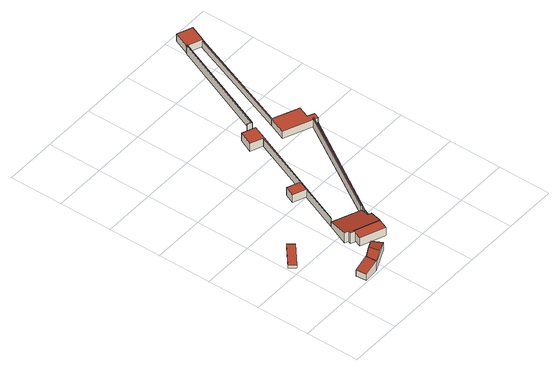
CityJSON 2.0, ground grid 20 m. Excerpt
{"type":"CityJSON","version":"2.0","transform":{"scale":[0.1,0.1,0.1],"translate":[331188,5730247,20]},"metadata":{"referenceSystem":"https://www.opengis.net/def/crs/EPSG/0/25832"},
"CityObjects":{
"building1":{"type":"Building","attributes":{"Geometrietyp2DReferenz":"3000","Gemeindeschluessel":"05170048","function":"31001_3210","roofType":"1000","measuredHeight":1.08},"geometry":[{"type":"Solid","lod":"2","boundaries":[[[[0,1,2,3]],[[4,5,1,0]],[[6,7,5,4]],[[3,2,7,6]],[[4,0,3,6]],[[1,5,7,2]]]],"semantics":{"surfaces":[{"type":"WallSurface"},{"type":"RoofSurface"},{"type":"GroundSurface"}],"values":[[0,0,0,0,1,2]]}}]},
"building2":{"type":"Building","attributes":{"Geometrietyp2DReferenz":"3000","Gemeindeschluessel":"05170048","function":"31001_2723","roofType":"2100","measuredHeight":4.03},"geometry":[{"type":"Solid","lod":"2","boundaries":[[[[8,9,10,11]],[[12,13,9,8]],[[14,15,13,12]],[[11,10,15,14]],[[12,8,11,14]],[[9,13,15,10]]]],"semantics":{"surfaces":[{"type":"WallSurface"},{"type":"RoofSurface"},{"type":"GroundSurface"}],"values":[[0,0,0,0,1,2]]}}]},
"building3":{"type":"Building","attributes":{"Geometrietyp2DReferenz":"3000","Gemeindeschluessel":"05170048","function":"31001_2723","roofType":"3100","measuredHeight":4.38},"geometry":[{"type":"Solid","lod":"2","boundaries":[[[[16,17,18,19]],[[20,21,17,16]],[[22,23,21,20]],[[19,18,23,22]],[[16,24,20]],[[22,25,19]],[[19,25,24,16]],[[20,24,25,22]],[[17,21,23,18]]]],"semantics":{"surfaces":[{"type":"WallSurface"},{"type":"RoofSurface"},{"type":"GroundSurface"}],"values":[[0,0,0,0,0,0,1,1,2]]}}]},
"building4":{"type":"Building","attributes":{"Geometrietyp2DReferenz":"3000","Gemeindeschluessel":"05170048","function":"31001_3210","roofType":"1000","measuredHeight":3.55},"geometry":[{"type":"Solid","lod":"2","boundaries":[[[[26,27,28,29]],[[30,31,27,26]],[[32,33,31,30]],[[34,35,33,32]],[[29,28,35,34]],[[32,30,26,29,34]],[[27,31,33,35,28]]]],"semantics":{"surfaces":[{"type":"WallSurface"},{"type":"RoofSurface"},{"type":"GroundSurface"}],"values":[[0,0,0,0,0,1,2]]}}]},
"building5":{"type":"Building","attributes":{"Geometrietyp2DReferenz":"3000","Gemeindeschluessel":"05170048","function":"31001_3210","roofType":"2100","measuredHeight":4.54},"geometry":[{"type":"Solid","lod":"2","boundaries":[[[[36,37,38,39]],[[40,41,37,36]],[[42,43,41,40]],[[44,45,43,42]],[[46,47,45,44]],[[48,49,47,46]],[[50,51,49,48]],[[52,53,51,50]],[[54,55,53,52]],[[56,57,55,54]],[[39,38,57,56]],[[54,52,50,48,46,44,42,40,36,39,56]],[[37,41,43,45,47,49,51,53,55,57,38]]]],"semantics":{"surfaces":[{"type":"WallSurface"},{"type":"RoofSurface"},{"type":"GroundSurface"}],"values":[[0,0,0,0,0,0,0,0,0,0,0,1,2]]}}]},
"building6":{"type":"Building","attributes":{"Geometrietyp2DReferenz":"3000","Gemeindeschluessel":"05170048","function":"31001_2723","roofType":"1000","measuredHeight":3.36},"geometry":[{"type":"Solid","lod":"2","boundaries":[[[[58,59,60,61]],[[62,63,59,58]],[[64,65,63,62]],[[61,60,65,64]],[[62,58,61,64]],[[59,63,65,60]]]],"semantics":{"surfaces":[{"type":"WallSurface"},{"type":"RoofSurface"},{"type":"GroundSurface"}],"values":[[0,0,0,0,1,2]]}}]},
"building7":{"type":"Building","attributes":{"Geometrietyp2DReferenz":"3000","Gemeindeschluessel":"05170048","function":"51009_1700","roofType":"1000","measuredHeight":3.39},"geometry":[{"type":"Solid","lod":"2","boundaries":[[[[61,66,67,58]],[[68,69,66,61]],[[70,71,69,68]],[[72,73,71,70]],[[74,75,73,72]],[[58,67,75,74]],[[72,70,68,61,58,74]],[[66,69,71,73,75,67]]]],"semantics":{"surfaces":[{"type":"WallSurface"},{"type":"RoofSurface"},{"type":"GroundSurface"}],"values":[[0,0,0,0,0,0,1,2]]}}]},
"building8":{"type":"Building","attributes":{"Geometrietyp2DReferenz":"3000","Gemeindeschluessel":"05170048","function":"51009_1700","roofType":"1000","measuredHeight":1.41},"geometry":[{"type":"Solid","lod":"2","boundaries":[[[[76,77,78,79]],[[80,81,77,76]],[[82,83,81,80]],[[84,85,83,82]],[[86,87,85,84]],[[79,78,87,86]],[[84,82,80,76,79,86]],[[77,81,83,85,87,78]]]],"semantics":{"surfaces":[{"type":"WallSurface"},{"type":"RoofSurface"},{"type":"GroundSurface"}],"values":[[0,0,0,0,0,0,1,2]]}}]},
"building9":{"type":"Building","attributes":{"Geometrietyp2DReferenz":"3000","Gemeindeschluessel":"05170048","function":"51009_1700","roofType":"1000","measuredHeight":3.9},"geometry":[{"type":"Solid","lod":"2","boundaries":[[[[88,89,90,91]],[[92,93,89,88]],[[94,95,93,92]],[[91,90,95,94]],[[92,88,91,94]],[[89,93,95,90]]]],"semantics":{"surfaces":[{"type":"WallSurface"},{"type":"RoofSurface"},{"type":"GroundSurface"}],"values":[[0,0,0,0,1,2]]}}]},
"building10":{"type":"Building","attributes":{"Geometrietyp2DReferenz":"3000","Gemeindeschluessel":"05170048","function":"31001_3210","roofType":"1000","measuredHeight":3.33},"geometry":[{"type":"Solid","lod":"2","boundaries":[[[[70,96,97,98]],[[68,99,96,70]],[[100,101,99,68]],[[102,103,101,100]],[[98,97,103,102]],[[100,68,70,98,102]],[[96,99,101,103,97]]]],"semantics":{"surfaces":[{"type":"WallSurface"},{"type":"RoofSurface"},{"type":"GroundSurface"}],"values":[[0,0,0,0,0,1,2]]}}]},
"building11":{"type":"Building","attributes":{"Geometrietyp2DReferenz":"3000","Gemeindeschluessel":"05170048","function":"31001_3210","roofType":"1000","measuredHeight":2.97},"geometry":[{"type":"Solid","lod":"2","boundaries":[[[[104,105,106,107]],[[108,109,105,104]],[[110,111,109,108]],[[112,113,111,110]],[[114,115,113,112]],[[116,117,115,114]],[[118,119,117,116]],[[120,121,119,118]],[[107,106,121,120]],[[118,116,114,112,110,108,104,107,120]],[[105,109,111,113,115,117,119,121,106]]]],"semantics":{"surfaces":[{"type":"WallSurface"},{"type":"RoofSurface"},{"type":"GroundSurface"}],"values":[[0,0,0,0,0,0,0,0,0,1,2]]}}]},
"building12":{"type":"Building","attributes":{"Geometrietyp2DReferenz":"3000","Gemeindeschluessel":"05170048","function":"51009_1700","roofType":"1000","measuredHeight":3.76},"geometry":[{"type":"Solid","lod":"2","boundaries":[[[[122,123,124,125]],[[126,127,123,122]],[[128,129,127,126]],[[130,131,129,128]],[[132,133,131,130]],[[125,124,133,132]],[[130,128,126,122,125,132]],[[123,127,129,131,133,124]]]],"semantics":{"surfaces":[{"type":"WallSurface"},{"type":"RoofSurface"},{"type":"GroundSurface"}],"values":[[0,0,0,0,0,0,1,2]]}}]},
"building13":{"type":"Building","attributes":{"Geometrietyp2DReferenz":"3000","Gemeindeschluessel":"05170048","function":"51009_1700","roofType":"9999","measuredHeight":3.04},"geometry":[{"type":"Solid","lod":"2","boundaries":[[[[120,134,135,118]],[[134,136,137,135]],[[120,138,136,134]],[[118,139,138,120]],[[135,137,139,118]],[[136,138,139,137]]]],"semantics":{"surfaces":[{"type":"RoofSurface"},{"type":"WallSurface"},{"type":"GroundSurface"}],"values":[[0,1,1,1,1,2]]}}]},
"building14":{"type":"Building","attributes":{"Geometrietyp2DReferenz":"3000","Gemeindeschluessel":"05170048","function":"31001_3210","roofType":"1000","measuredHeight":3.09},"geometry":[{"type":"Solid","lod":"2","boundaries":[[[[140,141,142,143]],[[144,145,141,140]],[[146,147,145,144]],[[143,142,147,146]],[[144,140,143,146]],[[141,145,147,142]]]],"semantics":{"surfaces":[{"type":"WallSurface"},{"type":"RoofSurface"},{"type":"GroundSurface"}],"values":[[0,0,0,0,1,2]]}}]}
},
"vertices":[
[102,283,20],[102,283,9],[83,306,9],[83,306,20],[24,217,20],[24,217,9],[5,239,20],[5,239,9],
[164,46,55],[164,46,15],[104,40,15],[104,40,42],[166,5,55],[166,5,15],[108,0,42],[108,0,15],
[254,46,49],[254,46,16],[235,81,16],[235,81,49],[166,5,49],[166,5,16],[164,46,49],[164,46,16],[210,25,59],[200,64,59],
[331,120,48],[331,120,13],[240,156,13],[240,156,48],[316,83,48],[316,83,13],[226,119,48],[226,119,13],[237,147,48],[237,147,13],
[351,170,36],[351,170,7],[350,171,7],[350,171,36],[331,120,50],[331,120,7],[240,156,50],[240,156,7],[237,147,53],[237,147,7],[222,154,52],[222,154,7],[226,165,49],[226,165,7],[213,171,49],[213,171,7],[246,253,27],[246,253,7],[352,210,27],[352,210,7],[338,176,36],[338,176,7],
[307,399,42],[307,399,9],[322,435,9],[322,435,42],[259,419,42],[259,419,9],[274,455,42],[274,455,9],
[322,435,8],[307,399,8],[413,655,42],[413,655,8],[416,654,42],[416,654,8],[248,252,42],[248,252,8],[246,253,42],[246,253,8],
[599,580,20],[599,580,6],[597,581,6],[597,581,20],[364,206,20],[364,206,6],[350,171,20],[350,171,6],[348,172,20],[348,172,6],[362,207,20],[362,207,6],
[585,586,45],[585,586,6],[583,587,6],[583,587,45],[352,210,45],[352,210,6],[350,211,45],[350,211,6],
[416,654,9],[438,707,9],[438,707,42],[413,655,9],[367,674,42],[367,674,9],[389,727,42],[389,727,9],
[585,613,38],[585,613,9],[602,655,9],[602,655,38],[610,602,38],[610,602,9],[601,579,38],[601,579,9],[599,580,38],[599,580,9],[585,586,38],[585,586,9],[479,630,38],[479,630,9],[505,695,38],[505,695,9],[507,694,38],[507,694,9],
[609,1119,45],[609,1119,8],[607,1120,8],[607,1120,45],[447,728,45],[447,728,8],[431,734,45],[431,734,8],[431,736,45],[431,736,8],[445,731,45],[445,731,8],
[663,1097,38],[661,1098,38],[663,1097,8],[661,1098,8],[507,694,8],[505,695,8],
[663,1097,41],[663,1097,10],[688,1157,10],[688,1157,41],[607,1120,41],[607,1120,10],[632,1180,41],[632,1180,10]
]}
